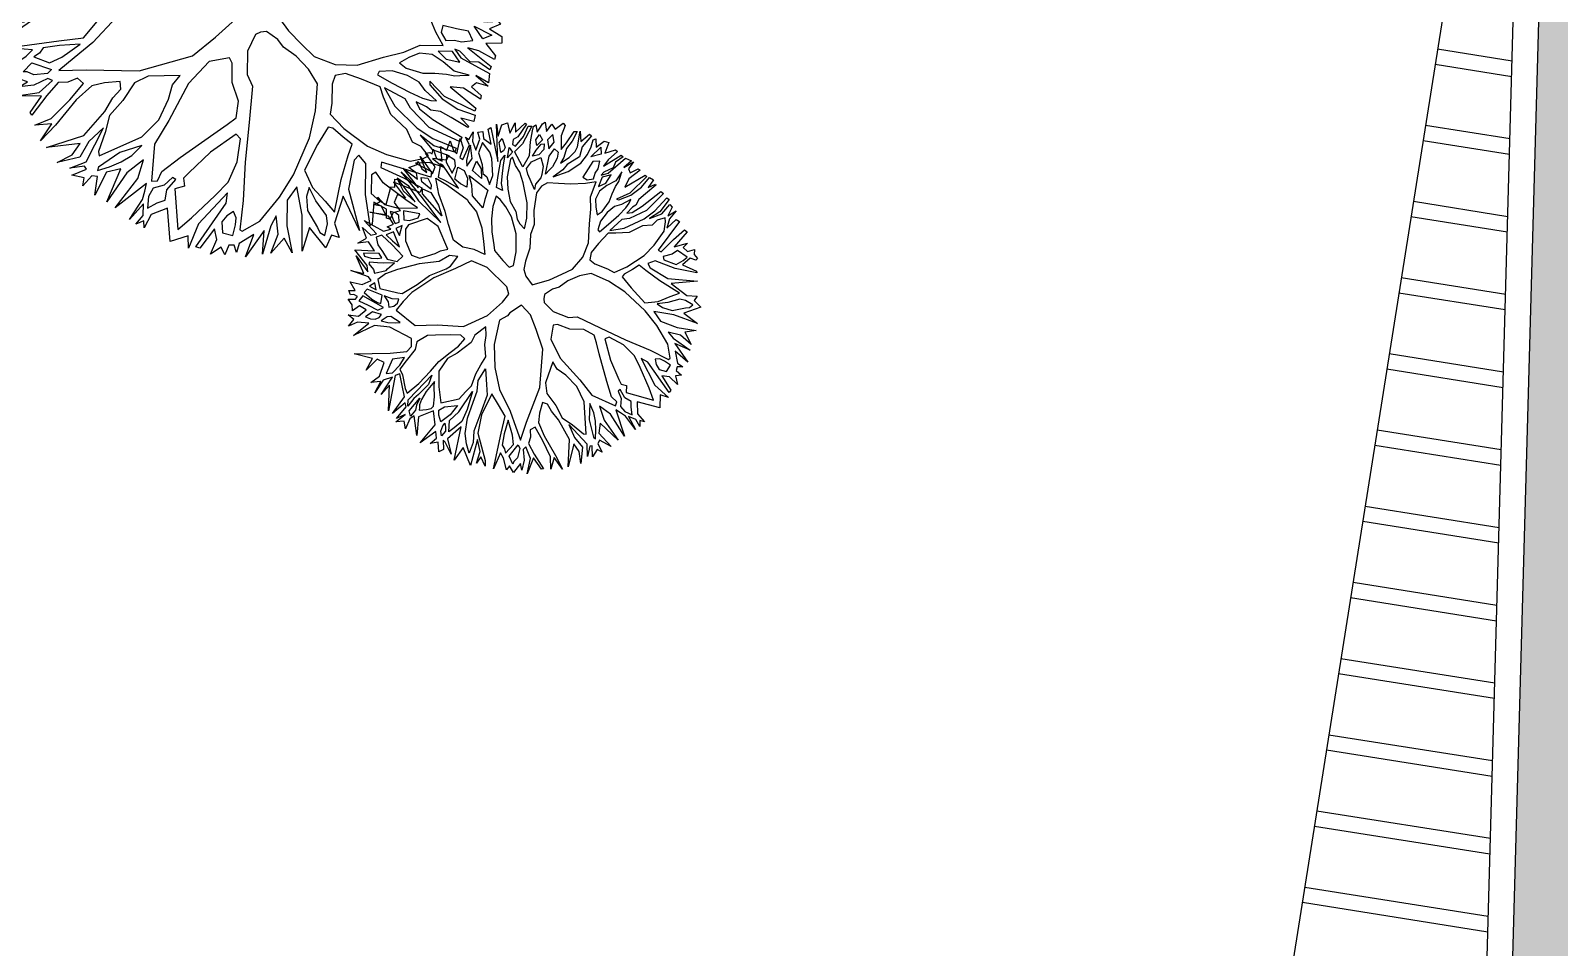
# Model space of a CAD drawing. Extents: x -640655 to -640254, y -1045449 to -1045159.
# Drawn here: x -640457.47 to -640445.58, y -1045398.21 to -1045391.08 of the extents above; entities that cross this region are included whole.
import ezdxf

# ---------------------------------------------------------------- set-up
doc = ezdxf.new("R2010")
doc.units = 0
doc.header["$MEASUREMENT"] = 0
doc.layers.get('0').update_dxf_attribs({"linetype": 'CONTINUOUS'})
for name, color, linetype in [('T_srafa', 8, 'CONTINUOUS'), ('T_stafaz', 7, 'CONTINUOUS'), ('T_tenka', 4, 'CONTINUOUS')]:
    doc.layers.add(name, color=color, linetype=linetype)

# ---------------------------------------------------------------- blocks, each defined once
blk = doc.blocks.new('A$C0C461CEA')
for p, q in [((0.1909, 0.7948), (0.205, 0.8261)), ((0.205, 0.8261), (0.2475, 0.7785)), ((0.3025, 0.7347), (0.3349, 0.855)), ((0.3349, 0.855), (0.3322, 0.7055)), ((0.4478, 0.7319), (0.3814, 0.832)), ((0.3814, 0.832), (0.4728, 0.7447)), ((0.4827, 0.7766), (0.4635, 0.8454)), ((0.4635, 0.8454), (0.5034, 0.8122)), ((0.5034, 0.8122), (0.5408, 0.8486)), ((0.5408, 0.8486), (0.5229, 0.7746)), ((0.5229, 0.7746), (0.5518, 0.8295)), ((0.5518, 0.8295), (0.5504, 0.7329)), ((0.0625, 0.6063), (-0.0086, 0.7652)), ((-0.0086, 0.7652), (0.1012, 0.7057)), ((0.1012, 0.7057), (0.0942, 0.804)), ((0.0942, 0.804), (0.1945, 0.61)), ((0.2144, 0.7254), (0.134, 0.7876)), ((0.134, 0.7876), (0.2123, 0.7506)), ((0.231, 0.749), (0.1909, 0.7948)), ((0.2475, 0.7785), (0.2831, 0.8185)), ((0.2831, 0.8185), (0.2728, 0.7662)), ((0.2728, 0.7662), (0.3025, 0.7347)), ((0.4728, 0.7447), (0.4827, 0.7766)), ((0.49, 0.7113), (0.4913, 0.7617)), ((0.4913, 0.7617), (0.5191, 0.7392)), ((0.5715, 0.7163), (0.5915, 0.8197)), ((0.5915, 0.8197), (0.5994, 0.6895)), ((0.7321, 0.6194), (0.6233, 0.8242)), ((0.6233, 0.8242), (0.7212, 0.6907)), ((0.7212, 0.6907), (0.7246, 0.7724)), ((0.7246, 0.7724), (0.7385, 0.6381)), ((0.7734, 0.6912), (0.7622, 0.7895)), ((0.7622, 0.7895), (0.7798, 0.7081)), ((-0.1076, 0.5794), (-0.1357, 0.6884)), ((-0.1357, 0.6884), (-0.031, 0.4794)), ((-0.0624, 0.6807), (-0.0837, 0.7099)), ((-0.0837, 0.7099), (-0.0246, 0.6811)), ((-0.0246, 0.6811), (-0.0293, 0.7296)), ((-0.0293, 0.7296), (-0.001, 0.6561)), ((0.0489, 0.7094), (0.0997, 0.6739)), ((0.0706, 0.64), (0.0489, 0.7094)), ((0.1945, 0.61), (0.2144, 0.7254)), ((0.2123, 0.7506), (0.231, 0.749)), ((0.2563, 0.7342), (0.2799, 0.7134)), ((0.2567, 0.6946), (0.2563, 0.7342)), ((0.2719, 0.6756), (0.2567, 0.6946)), ((0.2799, 0.7134), (0.2905, 0.6781)), ((0.3322, 0.7055), (0.3982, 0.6414)), ((0.3982, 0.6414), (0.4478, 0.7319)), ((0.4709, 0.6967), (0.4376, 0.6628)), ((0.4818, 0.6818), (0.4709, 0.6967)), ((0.5046, 0.682), (0.49, 0.7113)), ((0.5191, 0.7392), (0.5177, 0.6341)), ((0.5445, 0.7226), (0.5676, 0.6892)), ((0.5469, 0.6596), (0.5445, 0.7226)), ((0.5504, 0.7329), (0.5715, 0.7163)), ((0.5676, 0.6892), (0.5624, 0.6094)), ((0.5994, 0.6895), (0.6563, 0.6415)), ((0.7385, 0.6381), (0.7734, 0.6912)), ((0.7798, 0.7081), (0.7816, 0.7099)), ((0.7816, 0.7099), (0.8256, 0.7548)), ((0.8256, 0.7548), (0.807, 0.6874)), ((0.807, 0.6874), (0.8397, 0.5995)), ((0.8882, 0.6125), (0.8974, 0.7111)), ((0.8974, 0.7111), (0.915, 0.6272)), ((-0.2502, 0.5529), (-0.2509, 0.6267)), ((-0.2509, 0.6267), (-0.2045, 0.6103)), ((-0.2045, 0.6103), (-0.2048, 0.6415)), ((-0.2048, 0.6415), (-0.1432, 0.5959)), ((0.0857, 0.5729), (-0.0624, 0.6807)), ((-0.001, 0.6561), (0.0625, 0.6063)), ((0.115, 0.5798), (0.0706, 0.64)), ((0.0997, 0.6739), (0.1481, 0.6263)), ((0.1481, 0.6263), (0.1976, 0.5404)), ((0.2116, 0.5808), (0.226, 0.6439)), ((0.226, 0.6439), (0.2358, 0.6836)), ((0.2358, 0.6836), (0.2784, 0.6252)), ((0.2784, 0.6252), (0.2666, 0.5435)), ((0.2907, 0.6571), (0.2719, 0.6756)), ((0.2905, 0.6781), (0.2907, 0.6571)), ((0.2979, 0.5942), (0.3158, 0.6676)), ((0.3158, 0.6676), (0.3538, 0.6409)), ((0.3538, 0.6409), (0.3733, 0.6177)), ((0.4193, 0.6392), (0.4171, 0.6182)), ((0.4376, 0.6628), (0.4193, 0.6392)), ((0.4922, 0.6693), (0.4818, 0.6818)), ((0.5033, 0.634), (0.4922, 0.6693)), ((0.5123, 0.5753), (0.5033, 0.634)), ((0.5177, 0.6341), (0.5046, 0.682)), ((0.5295, 0.531), (0.5388, 0.6217)), ((0.5388, 0.6217), (0.5469, 0.6596)), ((0.5997, 0.6601), (0.5814, 0.5634)), ((0.6292, 0.6436), (0.5997, 0.6601)), ((0.6988, 0.5873), (0.6292, 0.6436)), ((0.6563, 0.6415), (0.7155, 0.5941)), ((0.7155, 0.5941), (0.7321, 0.6194)), ((0.7846, 0.6469), (0.7555, 0.6173)), ((0.8108, 0.5488), (0.7846, 0.6469)), ((1.0237, 0.6787), (0.847, 0.5299)), ((0.915, 0.6272), (1.0237, 0.6787)), ((-0.2914, 0.4726), (-0.326, 0.5773)), ((-0.326, 0.5773), (-0.279, 0.4878)), ((-0.2559, 0.5216), (-0.2841, 0.5819)), ((-0.2841, 0.5819), (-0.2502, 0.5529)), ((-0.2145, 0.5868), (-0.1639, 0.5621)), ((-0.2083, 0.5701), (-0.2145, 0.5868)), ((-0.2122, 0.5364), (-0.2083, 0.5701)), ((-0.1639, 0.5621), (-0.163, 0.4697)), ((-0.1432, 0.5959), (-0.1076, 0.5794)), ((-0.1345, 0.5624), (-0.1379, 0.4867)), ((-0.1115, 0.544), (-0.1345, 0.5624)), ((0.1413, 0.4667), (0.0857, 0.5729)), ((0.154, 0.4584), (0.115, 0.5798)), ((0.2358, 0.4988), (0.2116, 0.5808)), ((0.2986, 0.5186), (0.2979, 0.5942)), ((0.3586, 0.578), (0.2986, 0.5186)), ((0.3923, 0.5717), (0.3176, 0.4768)), ((0.3733, 0.6177), (0.3586, 0.578)), ((0.4686, 0.501), (0.3923, 0.5717)), ((0.4171, 0.6182), (0.4494, 0.5681)), ((0.4494, 0.5681), (0.4918, 0.5181)), ((0.5107, 0.4913), (0.5123, 0.5753)), ((0.5624, 0.6094), (0.5511, 0.4706)), ((0.5814, 0.5634), (0.5741, 0.4559)), ((0.735, 0.5691), (0.6988, 0.5873)), ((0.7356, 0.5019), (0.735, 0.5691)), ((0.7555, 0.6173), (0.7496, 0.55)), ((0.7496, 0.55), (0.7585, 0.4937)), ((0.8397, 0.5995), (0.8882, 0.6125)), ((1.0385, 0.4544), (1.1026, 0.5894)), ((1.1026, 0.5894), (1.0744, 0.4649)), ((1.137, 0.5058), (1.1659, 0.5624)), ((1.1659, 0.5624), (1.164, 0.5078)), ((-0.3858, 0.4867), (-0.3775, 0.497)), ((-0.2804, 0.4517), (-0.3858, 0.4867)), ((-0.3775, 0.497), (-0.2914, 0.4726)), ((-0.279, 0.4878), (-0.209, 0.4482)), ((-0.2074, 0.4717), (-0.2559, 0.5216)), ((-0.1865, 0.4803), (-0.2122, 0.5364)), ((-0.1379, 0.4867), (-0.0955, 0.4433)), ((-0.0838, 0.5359), (-0.1115, 0.544)), ((-0.0496, 0.4708), (-0.0838, 0.5359)), ((0.1976, 0.5404), (0.234, 0.4382)), ((0.2807, 0.3882), (0.2358, 0.4988)), ((0.2666, 0.5435), (0.2807, 0.3882)), ((0.5324, 0.4219), (0.4686, 0.501)), ((0.4918, 0.5181), (0.5107, 0.4913)), ((0.5511, 0.4706), (0.5295, 0.531)), ((0.7383, 0.4095), (0.7356, 0.5019)), ((0.7585, 0.4937), (0.8108, 0.5488)), ((0.847, 0.5299), (0.7715, 0.4536)), ((1.0744, 0.4649), (1.137, 0.5058)), ((1.2126, 0.5083), (1.1542, 0.4723)), ((1.164, 0.5078), (1.2126, 0.5083)), ((-0.3938, 0.3876), (-0.4239, 0.4587)), ((-0.4239, 0.4587), (-0.3723, 0.3986)), ((-0.2087, 0.4212), (-0.2804, 0.4517)), ((-0.209, 0.4482), (-0.2074, 0.4717)), ((-0.1939, 0.3812), (-0.2087, 0.4212)), ((-0.163, 0.4697), (-0.1865, 0.4803)), ((-0.1566, 0.4361), (-0.1135, 0.3214)), ((-0.0806, 0.3907), (-0.1566, 0.4361)), ((-0.0955, 0.4433), (-0.0133, 0.3853)), ((-0.0133, 0.3853), (-0.0496, 0.4708)), ((-0.031, 0.4794), (0.0185, 0.379)), ((0.1745, 0.3218), (0.1413, 0.4667)), ((0.1929, 0.3453), (0.154, 0.4584)), ((0.234, 0.4382), (0.2581, 0.367)), ((0.314, 0.4137), (0.3085, 0.3633)), ((0.3176, 0.4768), (0.314, 0.4137)), ((0.5399, 0.3235), (0.5324, 0.4219)), ((0.5741, 0.4559), (0.5707, 0.3742)), ((0.7715, 0.4536), (0.7677, 0.4098)), ((0.955, 0.4008), (1.0385, 0.4544)), ((1.0599, 0.421), (1.0457, 0.3957)), ((1.0849, 0.438), (1.0599, 0.421)), ((1.1166, 0.4468), (1.0849, 0.438)), ((1.1021, 0.3938), (1.1166, 0.4468)), ((1.1542, 0.4723), (1.1422, 0.4092)), ((1.1422, 0.4092), (1.1925, 0.4157)), ((1.1925, 0.4157), (1.2064, 0.4704)), ((1.2064, 0.4704), (1.2319, 0.4413)), ((1.2319, 0.4413), (1.2764, 0.4291)), ((1.2764, 0.4291), (1.2389, 0.3993)), ((-0.4361, 0.2384), (-0.5029, 0.3764)), ((-0.5029, 0.3764), (-0.3965, 0.2346)), ((-0.3936, 0.3708), (-0.4822, 0.412)), ((-0.4822, 0.412), (-0.3938, 0.3876)), ((-0.2563, 0.32), (-0.3936, 0.3708)), ((-0.3723, 0.3986), (-0.265, 0.3469)), ((-0.265, 0.3469), (-0.1764, 0.3123)), ((-0.1618, 0.3461), (-0.1939, 0.3812)), ((-0.1764, 0.3123), (-0.1618, 0.3461)), ((0.0124, 0.3328), (-0.0806, 0.3907)), ((0.0185, 0.379), (0.0962, 0.3486)), ((0.0962, 0.3486), (0.1745, 0.3218)), ((0.2396, 0.2954), (0.1929, 0.3453)), ((0.2581, 0.367), (0.2965, 0.3085)), ((0.3085, 0.3633), (0.3345, 0.2855)), ((0.5707, 0.3742), (0.5505, 0.2834)), ((0.7311, 0.2894), (0.7598, 0.3635)), ((0.7598, 0.3635), (0.7383, 0.4095)), ((0.7677, 0.4098), (0.7999, 0.3699)), ((0.7999, 0.3699), (0.955, 0.4008)), ((0.9429, 0.3545), (0.9221, 0.3356)), ((0.9828, 0.3842), (0.9429, 0.3545)), ((1.0222, 0.4038), (0.9828, 0.3842)), ((0.9916, 0.3423), (1.0083, 0.3593)), ((1.0083, 0.3593), (1.0222, 0.4038)), ((1.0457, 0.3957), (1.046, 0.3705)), ((1.046, 0.3705), (1.1021, 0.3938)), ((1.0838, 0.3642), (1.065, 0.3286)), ((1.065, 0.3286), (1.2159, 0.3529)), ((1.1509, 0.3775), (1.0838, 0.3642)), ((1.2156, 0.3931), (1.1509, 0.3775)), ((1.2159, 0.3529), (1.2156, 0.3931)), ((1.2389, 0.3993), (1.2391, 0.3783)), ((1.2391, 0.3783), (1.2661, 0.3828)), ((1.2661, 0.3828), (1.2809, 0.398)), ((1.3081, 0.3832), (1.2747, 0.3577)), ((1.2747, 0.3577), (1.3361, 0.3355)), ((1.2809, 0.398), (1.3081, 0.3832)), ((-0.4948, 0.221), (-0.5502, 0.3087)), ((-0.5502, 0.3087), (-0.4951, 0.2564)), ((-0.1737, 0.2746), (-0.2563, 0.32)), ((-0.1135, 0.3214), (-0.0399, 0.0946)), ((0.154, 0.2694), (0.0124, 0.3328)), ((0.3075, 0.2222), (0.2396, 0.2954)), ((0.2965, 0.3085), (0.3075, 0.2222)), ((0.3345, 0.2855), (0.3477, 0.2208)), ((0.513, 0.2579), (0.5399, 0.3235)), ((0.5505, 0.2834), (0.5344, 0.2185)), ((0.6936, 0.2554), (0.7311, 0.2894)), ((0.8343, 0.2886), (0.726, 0.1969)), ((0.9921, 0.2901), (0.8343, 0.2886)), ((0.9221, 0.3356), (0.9916, 0.3423)), ((0.9904, 0.2187), (0.9921, 0.2901)), ((1.0192, 0.2796), (1.0135, 0.2501)), ((1.04, 0.305), (1.0192, 0.2796)), ((1.0654, 0.28), (1.04, 0.305)), ((1.11, 0.2661), (1.0654, 0.28)), ((1.1154, 0.3267), (1.0945, 0.3181)), ((1.0945, 0.3181), (1.1225, 0.2722)), ((1.1573, 0.3337), (1.1154, 0.3267)), ((1.1225, 0.2722), (1.2206, 0.3026)), ((1.2227, 0.332), (1.1573, 0.3337)), ((1.2209, 0.2774), (1.173, 0.2685)), ((1.2086, 0.2394), (1.2209, 0.2774)), ((1.2206, 0.3026), (1.2227, 0.332)), ((1.2651, 0.2988), (1.2362, 0.2421)), ((1.3361, 0.3355), (1.2651, 0.2988)), ((-0.5765, 0.1716), (-0.5831, 0.2286)), ((-0.5831, 0.2286), (-0.5363, 0.1744)), ((-0.5263, 0.1871), (-0.5562, 0.2474)), ((-0.5562, 0.2474), (-0.5053, 0.1873)), ((-0.4951, 0.2564), (-0.4361, 0.2384)), ((-0.4148, 0.205), (-0.4948, 0.221)), ((-0.3965, 0.2346), (-0.2634, 0.1813)), ((-0.142, 0.2245), (-0.1737, 0.2746)), ((-0.1137, 0.1593), (-0.142, 0.2245)), ((0.2659, 0.178), (0.154, 0.2694)), ((0.3477, 0.2208), (0.3543, 0.1597)), ((0.4846, 0.1484), (0.513, 0.2579)), ((0.5344, 0.2185), (0.5332, 0.1548)), ((0.6186, 0.1917), (0.6936, 0.2554)), ((0.9852, 0.1382), (0.9904, 0.2187)), ((1.0135, 0.2501), (1.0222, 0.2232)), ((1.0222, 0.2232), (1.0573, 0.2506)), ((1.1606, 0.2474), (1.0537, 0.1959)), ((1.0573, 0.2506), (1.11, 0.2661)), ((1.2071, 0.21), (1.1606, 0.2474)), ((1.173, 0.2685), (1.2086, 0.2394)), ((1.1927, 0.1511), (1.2071, 0.21)), ((1.2362, 0.2421), (1.2633, 0.2358)), ((1.2633, 0.2358), (1.3787, 0.2747)), ((1.4109, 0.1802), (1.2887, 0.2132)), ((1.2887, 0.2132), (1.3166, 0.1841)), ((1.3787, 0.2747), (1.3011, 0.2361)), ((1.3011, 0.2361), (1.4109, 0.1802)), ((-0.6119, 0.1653), (-0.5765, 0.1716)), ((-0.557, 0.1424), (-0.6119, 0.1653)), ((-0.5508, 0.1173), (-0.557, 0.1424)), ((-0.5363, 0.1744), (-0.5263, 0.1871)), ((-0.5053, 0.1873), (-0.3346, 0.1632)), ((-0.4437, 0.1495), (-0.4604, 0.141)), ((-0.4604, 0.141), (-0.3179, -0.0131)), ((-0.3531, 0.1486), (-0.4437, 0.1495)), ((-0.3346, 0.1632), (-0.4148, 0.205)), ((-0.2733, 0.1554), (-0.3531, 0.1486)), ((-0.1914, 0.1208), (-0.2733, 0.1554)), ((-0.2634, 0.1813), (-0.1936, 0.167)), ((-0.1936, 0.167), (-0.1454, 0.1464)), ((-0.1454, 0.1464), (-0.1137, 0.1593)), ((0.3636, 0.065), (0.2659, 0.178)), ((0.3543, 0.1597), (0.4095, 0.1032)), ((0.4978, 0.0957), (0.4846, 0.1484)), ((0.5332, 0.1548), (0.5668, 0.1534)), ((0.5668, 0.1534), (0.6186, 0.1917)), ((0.726, 0.1969), (0.5883, 0.099)), ((0.934, -0.0237), (0.9852, 0.1382)), ((1.0286, 0.1813), (0.99, 0.0777)), ((1.0537, 0.1959), (1.0286, 0.1813)), ((1.1496, 0.081), (1.1927, 0.1511)), ((1.2493, 0.1936), (1.2013, 0.1319)), ((1.268, 0.1788), (1.2493, 0.1936)), ((1.3143, 0.169), (1.268, 0.1788)), ((1.2769, 0.1285), (1.3187, 0.1583)), ((1.305, 0.0765), (1.3843, 0.1379)), ((1.3187, 0.1583), (1.3143, 0.169)), ((1.3166, 0.1841), (1.4429, 0.1553)), ((1.3674, 0.1486), (1.3273, 0.1314)), ((1.4429, 0.1553), (1.3404, 0.0811)), ((1.3843, 0.1379), (1.3674, 0.1486)), ((-0.6346, 0.1014), (-0.5508, 0.1173)), ((-0.5187, 0.0858), (-0.6346, 0.1014)), ((-0.5089, 0.1261), (-0.5257, 0.1259)), ((-0.5257, 0.1259), (-0.4916, 0.08)), ((-0.4845, 0.0297), (-0.5187, 0.0858)), ((-0.4158, 0.0574), (-0.5089, 0.1261)), ((-0.4916, 0.08), (-0.4534, 0.0384)), ((-0.0987, 0.0965), (-0.1914, 0.1208)), ((-0.0496, 0.0483), (-0.0987, 0.0965)), ((-0.0399, 0.0946), (0.1007, -0.1098)), ((0.4095, 0.1032), (0.4394, 0.0531)), ((0.4758, 0.0097), (0.4978, 0.0957)), ((0.5883, 0.099), (0.5142, -0.053)), ((0.99, 0.0777), (0.9657, -0.0174)), ((1.0643, -0.035), (1.1496, 0.081)), ((1.2421, 0.0717), (1.1836, 0.0436)), ((1.2014, 0.1175), (1.1918, 0.0604)), ((1.1918, 0.0604), (1.2418, 0.1053)), ((1.2013, 0.1319), (1.2014, 0.1175)), ((1.2418, 0.1053), (1.2769, 0.1285)), ((1.2969, 0.0513), (1.2421, 0.0717)), ((1.2939, 0.1076), (1.2755, 0.0865)), ((1.2755, 0.0865), (1.305, 0.0765)), ((1.3273, 0.1314), (1.2939, 0.1076)), ((1.3404, 0.0811), (1.406, 0.0607)), ((1.406, 0.0607), (1.4535, 0.1092)), ((1.4535, 0.1092), (1.4313, 0.0502)), ((-0.4926, -0.0022), (-0.6442, 0.0407)), ((-0.6442, 0.0407), (-0.4845, 0.0297)), ((-0.4534, 0.0384), (-0.411, 0.0028)), ((-0.3538, -0.026), (-0.4158, 0.0574)), ((-0.411, 0.0028), (-0.3538, -0.026)), ((-0.0003, -0.0856), (-0.0496, 0.0483)), ((0.4347, -0.079), (0.3636, 0.065)), ((0.4394, 0.0531), (0.4758, 0.0097)), ((1.1836, 0.0436), (1.1756, -0.0069)), ((1.3474, 0.0368), (1.2969, 0.0513)), ((1.3855, 0.0059), (1.3474, 0.0368)), ((1.3667, -0.0261), (1.3855, 0.0059)), ((1.4208, 0.0165), (1.3983, -0.0108)), ((1.4947, 0.013), (1.4208, 0.0165)), ((1.4313, 0.0502), (1.4947, 0.013)), ((-0.5084, -0.1007), (-0.6588, -0.0038)), ((-0.6588, -0.0038), (-0.5005, -0.0569)), ((-0.5005, -0.0569), (-0.4123, -0.0536)), ((-0.4123, -0.0536), (-0.4926, -0.0022)), ((-0.3179, -0.0131), (-0.2208, -0.0601)), ((-0.2208, -0.0601), (-0.1181, -0.0717)), ((-0.1181, -0.0717), (-0.0509, -0.0669)), ((-0.0509, -0.0669), (-0.0003, -0.0856)), ((0.5142, -0.053), (0.4921, -0.1816)), ((0.8639, -0.1588), (0.934, -0.0237)), ((0.9657, -0.0174), (0.9079, -0.1187)), ((0.9728, -0.1265), (1.0643, -0.035)), ((1.0838, -0.0666), (1.0258, -0.1512)), ((1.1382, -0.0469), (1.0838, -0.0666)), ((1.2245, -0.0947), (1.1382, -0.0469)), ((1.1756, -0.0069), (1.2766, -0.0203)), ((1.2306, -0.04), (1.3211, -0.0913)), ((1.2894, -0.0412), (1.2306, -0.04)), ((1.2766, -0.0203), (1.3667, -0.0261)), ((1.3459, -0.0473), (1.2894, -0.0412)), ((1.3211, -0.0913), (1.3459, -0.0473)), ((1.3735, -0.053), (1.3463, -0.0935)), ((1.5137, -0.0288), (1.3735, -0.053)), ((1.3983, -0.0108), (1.5137, -0.0288)), ((-0.6718, -0.1443), (-0.6973, -0.1152)), ((-0.6973, -0.1152), (-0.6491, -0.1339)), ((-0.5989, -0.1184), (-0.6875, -0.0815)), ((-0.6875, -0.0815), (-0.5822, -0.1081)), ((-0.6491, -0.1339), (-0.5989, -0.1184)), ((-0.561, -0.1289), (-0.6113, -0.142)), ((-0.5822, -0.1081), (-0.5444, -0.1053)), ((-0.5189, -0.1369), (-0.561, -0.1289)), ((-0.5444, -0.1053), (-0.5084, -0.1007)), ((-0.4909, -0.1786), (-0.5189, -0.1369)), ((-0.3298, -0.078), (-0.4915, -0.1198)), ((-0.4915, -0.1198), (-0.481, -0.1449)), ((-0.2078, -0.1044), (-0.3298, -0.078)), ((-0.0227, -0.1338), (-0.2078, -0.1044)), ((0.1015, -0.1896), (-0.0227, -0.1338)), ((0.1007, -0.1098), (0.2148, -0.1801)), ((0.4118, -0.132), (0.4347, -0.079)), ((0.412, -0.1572), (0.4118, -0.132)), ((0.9079, -0.1187), (0.8974, -0.1501)), ((0.9465, -0.1982), (0.9728, -0.1265)), ((1.2713, -0.153), (1.2245, -0.0947)), ((1.3237, -0.1165), (1.2773, -0.0959)), ((1.2773, -0.0959), (1.3031, -0.1569)), ((1.3031, -0.1569), (1.3237, -0.1165)), ((1.3463, -0.0935), (1.3739, -0.0908)), ((1.3739, -0.0908), (1.3533, -0.1288)), ((1.3533, -0.1288), (1.4098, -0.1475)), ((1.4098, -0.1475), (1.5185, -0.0936)), ((1.5185, -0.0936), (1.4308, -0.1449)), ((-0.7011, -0.1572), (-0.6718, -0.1443)), ((-0.6338, -0.1674), (-0.7011, -0.1572)), ((-0.5828, -0.2275), (-0.6338, -0.1674)), ((-0.6113, -0.142), (-0.5749, -0.1752)), ((-0.5749, -0.1752), (-0.5518, -0.2044)), ((-0.5518, -0.2044), (-0.5057, -0.1973)), ((-0.5057, -0.1973), (-0.4485, -0.2202)), ((-0.4444, -0.2033), (-0.4909, -0.1786)), ((-0.481, -0.1449), (-0.4348, -0.1486)), ((-0.4485, -0.2202), (-0.4444, -0.2033)), ((-0.4348, -0.1486), (-0.3496, -0.2066)), ((0.1467, -0.2708), (0.1015, -0.1896)), ((0.2148, -0.1801), (0.3017, -0.2297)), ((0.3858, -0.2414), (0.412, -0.1572)), ((0.4921, -0.1816), (0.4927, -0.2464)), ((0.8145, -0.2625), (0.8639, -0.1588)), ((0.8974, -0.1501), (0.9006, -0.228)), ((0.9006, -0.228), (0.9465, -0.1982)), ((1.0094, -0.1868), (0.9803, -0.2249)), ((1.0258, -0.1512), (1.0094, -0.1868)), ((1.2078, -0.294), (1.2758, -0.1866)), ((1.2758, -0.1866), (1.2713, -0.153)), ((1.3179, -0.1922), (1.2869, -0.2117)), ((1.3561, -0.2362), (1.3179, -0.1922)), ((1.3468, -0.1397), (1.3326, -0.1608)), ((1.3326, -0.1608), (1.3599, -0.1942)), ((1.3678, -0.1479), (1.3468, -0.1397)), ((1.3599, -0.1942), (1.3893, -0.1939)), ((1.3998, -0.1662), (1.3678, -0.1479)), ((1.3893, -0.1939), (1.4209, -0.1786)), ((1.4757, -0.1906), (1.3938, -0.2292)), ((1.4209, -0.1786), (1.3998, -0.1662)), ((1.4308, -0.1449), (1.4857, -0.1695)), ((1.5406, -0.2008), (1.4757, -0.1906)), ((1.4857, -0.1695), (1.5275, -0.1481)), ((1.5275, -0.1481), (1.511, -0.1843)), ((1.511, -0.1843), (1.5406, -0.2008)), ((-0.7209, -0.2876), (-0.5828, -0.2275)), ((-0.4904, -0.229), (-0.6577, -0.302)), ((-0.4648, -0.2665), (-0.4904, -0.229)), ((-0.4314, -0.2512), (-0.4648, -0.2665)), ((-0.4018, -0.2659), (-0.4314, -0.2512)), ((-0.2812, -0.3278), (-0.4018, -0.2659)), ((-0.3496, -0.2066), (-0.1997, -0.3144)), ((0.1277, -0.2902), (0.1467, -0.2708)), ((0.3017, -0.2297), (0.3858, -0.2414)), ((0.4927, -0.2464), (0.5332, -0.2736)), ((0.5332, -0.2736), (0.7097, -0.2905)), ((0.7097, -0.2905), (0.8145, -0.2625)), ((0.9803, -0.2249), (1.1197, -0.2973)), ((1.2869, -0.2117), (1.2555, -0.26)), ((1.2555, -0.26), (1.2624, -0.2875)), ((1.2624, -0.2875), (1.3561, -0.2362)), ((1.3938, -0.2292), (1.298, -0.3082)), ((-0.6698, -0.3543), (-0.7209, -0.2876)), ((-0.6577, -0.302), (-0.5883, -0.3434)), ((-0.5883, -0.3434), (-0.4592, -0.4111)), ((-0.167, -0.4107), (-0.2812, -0.3278)), ((-0.1997, -0.3144), (-0.1405, -0.3576)), ((-0.0246, -0.3715), (0.0463, -0.318)), ((0.0463, -0.318), (0.1277, -0.2902)), ((0.2019, -0.3375), (0.1015, -0.3702)), ((0.2837, -0.3475), (0.2019, -0.3375)), ((0.7733, -0.3469), (0.8463, -0.3294)), ((0.8463, -0.3294), (0.9138, -0.2951)), ((0.9138, -0.2951), (0.987, -0.292)), ((0.987, -0.292), (1.0758, -0.3499)), ((1.1197, -0.2973), (1.2078, -0.294)), ((1.3218, -0.3457), (1.1218, -0.3285)), ((1.1218, -0.3285), (1.3137, -0.377)), ((1.298, -0.3082), (1.3885, -0.3007)), ((1.4393, -0.3338), (1.3342, -0.3288)), ((1.3342, -0.3288), (1.5213, -0.375)), ((1.3885, -0.3007), (1.5271, -0.2951)), ((1.5128, -0.3691), (1.4393, -0.3338)), ((1.5271, -0.2951), (1.4955, -0.3206)), ((1.4955, -0.3206), (1.5277, -0.3581)), ((-0.7224, -0.3741), (-0.6698, -0.3543)), ((-0.6047, -0.3813), (-0.7224, -0.3741)), ((-0.7051, -0.4219), (-0.7053, -0.4033)), ((-0.7053, -0.4033), (-0.4755, -0.4683)), ((-0.4293, -0.4594), (-0.6047, -0.3813)), ((-0.4592, -0.4111), (-0.3833, -0.4464)), ((-0.1817, -0.436), (-0.167, -0.4107)), ((-0.1405, -0.3576), (-0.0982, -0.3866)), ((0.0598, -0.4102), (-0.0994, -0.4478)), ((-0.0982, -0.3866), (-0.0246, -0.3715)), ((0.1015, -0.3702), (0.0598, -0.4102)), ((0.3006, -0.3641), (0.2837, -0.3475)), ((0.2954, -0.4482), (0.3135, -0.3892)), ((0.3135, -0.3892), (0.3006, -0.3641)), ((0.4142, -0.3858), (0.348, -0.4812)), ((0.4816, -0.4043), (0.4142, -0.3858)), ((0.5179, -0.4292), (0.4816, -0.4043)), ((0.6014, -0.3822), (0.5867, -0.4075)), ((0.5867, -0.4075), (0.6277, -0.4869)), ((0.6603, -0.39), (0.6014, -0.3822)), ((0.7403, -0.406), (0.6603, -0.39)), ((0.7675, -0.431), (0.7403, -0.406)), ((0.8327, -0.4069), (0.7733, -0.3469)), ((0.8963, -0.4693), (0.8327, -0.4069)), ((1.0758, -0.3499), (1.1459, -0.4021)), ((1.1455, -0.3661), (1.3307, -0.3979)), ((1.2047, -0.4057), (1.1455, -0.3661)), ((1.1459, -0.4021), (1.2473, -0.4617)), ((1.2933, -0.4384), (1.2047, -0.4057)), ((1.3137, -0.377), (1.5259, -0.4212)), ((1.4355, -0.3824), (1.3218, -0.3457)), ((1.3307, -0.3979), (1.3495, -0.4229)), ((1.5213, -0.375), (1.4355, -0.3824)), ((1.5277, -0.3581), (1.5128, -0.3691)), ((-0.6707, -0.5122), (-0.7148, -0.4766)), ((-0.7148, -0.4766), (-0.6433, -0.4825)), ((-0.6016, -0.4569), (-0.7051, -0.4219)), ((-0.6433, -0.4825), (-0.6016, -0.4569)), ((-0.5618, -0.4775), (-0.6078, -0.4966)), ((-0.5281, -0.4898), (-0.5618, -0.4775)), ((-0.4755, -0.4683), (-0.4293, -0.4594)), ((-0.3833, -0.4464), (-0.2842, -0.4556)), ((-0.2842, -0.4556), (-0.1817, -0.436)), ((-0.0994, -0.4478), (-0.2736, -0.4891)), ((0.2706, -0.4838), (0.2954, -0.4482)), ((0.5435, -0.4769), (0.5179, -0.4292)), ((0.5738, -0.5607), (0.5435, -0.4769)), ((0.8311, -0.4891), (0.7675, -0.431)), ((0.9875, -0.5272), (0.8963, -0.4693)), ((1.2473, -0.4617), (1.3278, -0.5305)), ((1.3495, -0.4229), (1.2933, -0.4384)), ((1.3078, -0.4551), (1.3816, -0.4544)), ((1.323, -0.4777), (1.3078, -0.4551)), ((1.3671, -0.4983), (1.323, -0.4777)), ((1.4028, -0.4752), (1.3671, -0.4983)), ((1.5259, -0.4212), (1.3746, -0.4124)), ((1.3746, -0.4124), (1.5304, -0.4487)), ((1.3816, -0.4544), (1.4028, -0.4752)), ((1.5304, -0.4487), (1.4152, -0.4516)), ((1.4152, -0.4516), (1.4449, -0.4766)), ((1.4449, -0.4766), (1.5054, -0.4742)), ((1.5054, -0.4742), (1.4765, -0.5225)), ((-0.6974, -0.5394), (-0.6707, -0.5122)), ((-0.6512, -0.5414), (-0.6974, -0.5394)), ((-0.6426, -0.5641), (-0.6512, -0.5414)), ((-0.6078, -0.4966), (-0.6031, -0.5451)), ((-0.6031, -0.5451), (-0.5546, -0.5404)), ((-0.4394, -0.5369), (-0.5693, -0.5658)), ((-0.5546, -0.5404), (-0.5234, -0.5335)), ((-0.5002, -0.5123), (-0.5281, -0.4898)), ((-0.5234, -0.5335), (-0.5002, -0.5123)), ((-0.2736, -0.4891), (-0.4394, -0.5369)), ((0.252, -0.5512), (0.2706, -0.4838)), ((0.348, -0.4812), (0.3091, -0.559)), ((0.6277, -0.4869), (0.6999, -0.5762)), ((0.8845, -0.5516), (0.8311, -0.4891)), ((1.0632, -0.5415), (0.9875, -0.5272)), ((1.0843, -0.5497), (1.0632, -0.5415)), ((1.2397, -0.5416), (1.0843, -0.5497)), ((1.3278, -0.5305), (1.2397, -0.5416)), ((1.3195, -0.545), (1.271, -0.5563)), ((1.3622, -0.6202), (1.3195, -0.545)), ((1.492, -0.5751), (1.3614, -0.5386)), ((1.3614, -0.5386), (1.3763, -0.5846)), ((1.4345, -0.5211), (1.3949, -0.5215)), ((1.3949, -0.5215), (1.492, -0.5751)), ((1.4851, -0.5434), (1.4345, -0.5211)), ((1.4765, -0.5225), (1.4851, -0.5434)), ((-0.6699, -0.5854), (-0.6426, -0.5641)), ((-0.628, -0.5832), (-0.6699, -0.5854)), ((-0.5687, -0.633), (-0.628, -0.5832)), ((-0.5693, -0.5658), (-0.571, -0.5784)), ((-0.571, -0.5784), (-0.5032, -0.6384)), ((0.2149, -0.623), (0.252, -0.5512)), ((0.3091, -0.559), (0.2762, -0.629)), ((0.6267, -0.6316), (0.5738, -0.5607)), ((0.6999, -0.5762), (0.793, -0.6425)), ((0.9272, -0.6184), (0.8845, -0.5516)), ((0.953, -0.683), (0.9272, -0.6184)), ((0.9729, -0.5718), (1.0721, -0.5894)), ((0.9968, -0.6219), (0.9729, -0.5718)), ((1.0721, -0.5894), (1.1188, -0.6418)), ((1.1353, -0.6098), (1.1814, -0.6009)), ((1.1694, -0.6581), (1.1353, -0.6098)), ((1.271, -0.5563), (1.1727, -0.5716)), ((1.1727, -0.5716), (1.3455, -0.6227)), ((1.1814, -0.6009), (1.2277, -0.6029)), ((1.2277, -0.6029), (1.262, -0.674)), ((1.3763, -0.5846), (1.4798, -0.613)), ((1.4798, -0.613), (1.4608, -0.6342)), ((-0.5365, -0.6705), (-0.6755, -0.6298)), ((-0.6755, -0.6298), (-0.5687, -0.633)), ((-0.6394, -0.6985), (-0.5365, -0.6705)), ((-0.5032, -0.6384), (-0.3725, -0.6875)), ((0.0478, -0.7128), (0.1651, -0.6823)), ((0.1651, -0.6823), (0.2149, -0.623)), ((0.2762, -0.629), (0.273, -0.7298)), ((0.6483, -0.6967), (0.6267, -0.6316)), ((0.6795, -0.6352), (0.7095, -0.698)), ((0.7234, -0.6414), (0.6795, -0.6352)), ((0.7553, -0.6537), (0.7234, -0.6414)), ((0.7934, -0.6869), (0.7553, -0.6537)), ((0.793, -0.6425), (0.8605, -0.6695)), ((0.8609, -0.7133), (0.7934, -0.6869)), ((0.8605, -0.6695), (0.9194, -0.6833)), ((0.9194, -0.6833), (0.953, -0.683)), ((1.0184, -0.6805), (0.9968, -0.6219)), ((1.0874, -0.6799), (1.0184, -0.6805)), ((1.1714, -0.679), (1.0874, -0.6799)), ((1.1188, -0.6418), (1.1714, -0.679)), ((1.2176, -0.6828), (1.1694, -0.6581)), ((1.262, -0.674), (1.2176, -0.6828)), ((1.3392, -0.6522), (1.2656, -0.6211)), ((1.2656, -0.6211), (1.2787, -0.6696)), ((1.2787, -0.6696), (1.3042, -0.6964)), ((1.3671, -0.6897), (1.3392, -0.6522)), ((1.3455, -0.6227), (1.3622, -0.6202)), ((1.4043, -0.6306), (1.3642, -0.6412)), ((1.3642, -0.6412), (1.4321, -0.7059)), ((1.4569, -0.6637), (1.4043, -0.6306)), ((1.4608, -0.6342), (1.444, -0.6362)), ((1.444, -0.6362), (1.4569, -0.6637)), ((-0.5069, -0.6912), (-0.6394, -0.6985)), ((-0.5398, -0.7671), (-0.6223, -0.7319)), ((-0.6223, -0.7319), (-0.5317, -0.7353)), ((-0.5317, -0.7353), (-0.4564, -0.6991)), ((-0.4564, -0.6991), (-0.5069, -0.6912)), ((-0.374, -0.7235), (-0.4834, -0.76)), ((-0.4157, -0.8097), (-0.3023, -0.7456)), ((-0.3023, -0.7456), (-0.374, -0.7235)), ((-0.3725, -0.6875), (-0.2564, -0.714)), ((-0.2207, -0.7532), (-0.2831, -0.8126)), ((-0.2564, -0.714), (-0.0757, -0.7266)), ((-0.0921, -0.7712), (-0.2207, -0.7532)), ((-0.0757, -0.7266), (0.0478, -0.7128)), ((0.1849, -0.7451), (0.103, -0.7711)), ((0.2269, -0.7447), (0.1849, -0.7451)), ((0.2501, -0.7864), (0.2269, -0.7447)), ((0.273, -0.7298), (0.3033, -0.8237)), ((0.706, -0.7652), (0.6483, -0.6967)), ((0.7095, -0.698), (0.7709, -0.7754)), ((0.9226, -0.7655), (0.8609, -0.7133)), ((0.9433, -0.7377), (0.9871, -0.7289)), ((0.979, -0.7691), (0.9433, -0.7377)), ((0.9871, -0.7289), (1.0255, -0.7957)), ((1.0331, -0.7158), (1.0529, -0.7744)), ((1.0778, -0.743), (1.0331, -0.7158)), ((1.1114, -0.7444), (1.0778, -0.743)), ((1.0985, -0.7134), (1.1742, -0.7168)), ((1.1386, -0.7592), (1.0985, -0.7134)), ((1.1514, -0.7861), (1.1114, -0.7444)), ((1.1742, -0.7168), (1.1934, -0.7796)), ((1.2204, -0.7164), (1.2251, -0.7751)), ((1.2458, -0.7413), (1.2204, -0.7164)), ((1.2691, -0.7915), (1.2458, -0.7413)), ((1.2919, -0.7301), (1.2685, -0.7327)), ((1.2685, -0.7327), (1.2929, -0.8333)), ((1.3135, -0.7911), (1.2919, -0.7301)), ((1.3042, -0.6964), (1.3671, -0.6897)), ((1.3508, -0.7403), (1.3214, -0.7364)), ((1.3214, -0.7364), (1.366, -0.826)), ((1.4058, -0.7752), (1.3508, -0.7403)), ((1.4321, -0.7059), (1.386, -0.7148)), ((1.386, -0.7148), (1.4058, -0.7752)), ((-0.4834, -0.76), (-0.5896, -0.8222)), ((-0.5896, -0.8222), (-0.5398, -0.7671)), ((-0.5682, -0.8616), (-0.4157, -0.8097)), ((-0.388, -0.8245), (-0.4461, -0.8922)), ((-0.3294, -0.8005), (-0.388, -0.8245)), ((-0.335, -0.8467), (-0.2874, -0.7983)), ((-0.2874, -0.7983), (-0.3294, -0.8005)), ((-0.2831, -0.8126), (-0.322, -0.8868)), ((-0.0037, -0.7913), (-0.0921, -0.7712)), ((-0.0239, -0.8689), (-0.0017, -0.8123)), ((-0.0017, -0.8123), (-0.0037, -0.7913)), ((0.055, -0.7799), (0.0138, -0.8602)), ((0.103, -0.7711), (0.055, -0.7799)), ((0.2491, -0.8621), (0.2501, -0.7864)), ((0.3033, -0.8237), (0.3757, -0.9238)), ((0.7657, -0.8636), (0.706, -0.7652)), ((0.7709, -0.7754), (0.8731, -0.8602)), ((0.9754, -0.8256), (0.9226, -0.7655)), ((1.0046, -0.8043), (0.979, -0.7691)), ((1.0454, -0.8693), (1.0046, -0.8043)), ((1.0255, -0.7957), (1.0511, -0.8398)), ((1.0529, -0.7744), (1.1269, -0.8559)), ((1.1934, -0.7796), (1.1386, -0.7592)), ((1.2173, -0.8298), (1.1514, -0.7861)), ((1.2251, -0.7751), (1.2887, -0.8351)), ((1.2887, -0.8351), (1.2691, -0.7915)), ((1.366, -0.826), (1.3135, -0.7911)), ((-0.4573, -0.8587), (-0.5682, -0.8616)), ((-0.5193, -0.9578), (-0.4573, -0.8587)), ((-0.4461, -0.8922), (-0.4628, -0.9092)), ((-0.3811, -0.9126), (-0.335, -0.8467)), ((-0.322, -0.8868), (-0.355, -0.9418)), ((-0.0402, -0.9177), (-0.0239, -0.8689)), ((0.0138, -0.8602), (-0.027, -0.9866)), ((0.2433, -0.9527), (0.2491, -0.8621)), ((0.7663, -0.9182), (0.7657, -0.8636)), ((0.7886, -0.8736), (0.8839, -0.9213)), ((0.8039, -0.9029), (0.7886, -0.8736)), ((0.8731, -0.8602), (0.9323, -0.8998)), ((1.031, -0.9282), (0.9754, -0.8256)), ((1.0754, -0.9254), (1.0454, -0.8693)), ((1.0511, -0.8398), (1.075, -0.8816)), ((1.075, -0.8816), (1.0754, -0.9254)), ((1.2586, -1.0058), (1.085, -0.8647)), ((1.085, -0.8647), (1.2422, -1.0456)), ((1.1269, -0.8559), (1.1631, -0.8784)), ((1.1631, -0.8784), (1.2389, -0.8968)), ((1.2389, -0.8968), (1.2173, -0.8298)), ((1.2932, -0.8627), (1.2401, -0.8314)), ((1.2401, -0.8314), (1.2642, -0.9026)), ((1.2929, -0.8333), (1.3453, -0.8556)), ((1.3273, -0.9128), (1.2932, -0.8627)), ((1.3453, -0.8556), (1.3183, -0.8558)), ((1.3183, -0.8558), (1.3273, -0.9128)), ((-0.458, -0.9638), (-0.5193, -0.9578)), ((-0.4628, -0.9092), (-0.4691, -0.9363)), ((-0.4691, -0.9363), (-0.4146, -0.9297)), ((-0.4017, -0.959), (-0.4559, -0.9991)), ((-0.4146, -0.9297), (-0.3811, -0.9126)), ((-0.2751, -0.9554), (-0.4017, -0.959)), ((-0.3963, -1.0748), (-0.2751, -0.9554)), ((-0.355, -0.9418), (-0.2064, -0.9235)), ((-0.1053, -0.9495), (-0.2372, -0.9676)), ((-0.2064, -0.9235), (-0.0948, -0.9182)), ((-0.0776, -0.9619), (-0.1053, -0.9495)), ((-0.1024, -1.0041), (-0.0776, -0.9619)), ((-0.0948, -0.9182), (-0.0402, -0.9177)), ((0.2058, -0.9825), (0.2433, -0.9527)), ((0.2917, -0.9247), (0.2774, -0.9986)), ((0.3085, -0.9269), (0.2917, -0.9247)), ((0.33, -0.9813), (0.3085, -0.9269)), ((0.3757, -0.9238), (0.4269, -1.0031)), ((0.6932, -0.9987), (0.7499, -0.958)), ((0.7499, -0.958), (0.7663, -0.9182)), ((0.8044, -0.9557), (0.8039, -0.9029)), ((0.813, -0.9766), (0.8044, -0.9557)), ((0.8839, -0.9213), (0.9136, -0.9462)), ((0.9136, -0.9462), (0.9141, -0.9984)), ((0.9323, -0.8998), (0.9805, -0.9161)), ((0.9495, -0.9416), (0.9387, -0.9417)), ((0.9387, -0.9417), (0.9503, -1.0232)), ((1.0399, -0.9804), (0.9495, -0.9416)), ((0.9805, -0.9161), (1.0294, -0.9451)), ((1.0294, -0.9451), (1.031, -0.9282)), ((1.0501, -0.9215), (1.0861, -0.9799)), ((1.0506, -0.9701), (1.0501, -0.9215)), ((1.0983, -0.9402), (1.1065, -0.9209)), ((1.1052, -0.9629), (1.0983, -0.9402)), ((1.1065, -0.9209), (1.1556, -0.9648)), ((1.2494, -0.9219), (1.1888, -0.9243)), ((1.1888, -0.9243), (1.265, -0.9866)), ((1.2815, -0.9528), (1.2494, -0.9219)), ((1.2642, -0.9026), (1.3023, -0.9298)), ((1.3023, -0.9298), (1.2815, -0.9528)), ((-0.4559, -0.9991), (-0.458, -0.9638)), ((-0.2372, -0.9676), (-0.3963, -1.0748)), ((-0.2346, -1.0474), (-0.1024, -1.0041)), ((-0.027, -0.9866), (-0.0345, -1.0796)), ((0.1416, -1.0395), (0.2058, -0.9825)), ((0.2459, -0.9737), (0.1836, -1.0433)), ((0.2302, -1.0771), (0.2459, -0.9737)), ((0.2774, -0.9986), (0.2638, -1.0851)), ((0.3325, -1.0527), (0.33, -0.9813)), ((0.374, -0.9995), (0.3618, -1.0356)), ((0.4103, -1.0327), (0.374, -0.9995)), ((0.4269, -1.0031), (0.4796, -1.062)), ((0.6307, -1.0456), (0.6932, -0.9987)), ((0.7462, -1.0126), (0.6924, -1.0978)), ((0.7259, -1.0848), (0.7462, -1.0126)), ((0.7926, -1.0314), (0.7964, -0.9935)), ((0.7964, -0.9935), (0.8496, -1.098)), ((0.8405, -1.0243), (0.813, -0.9766)), ((0.8853, -1.0581), (0.8405, -1.0243)), ((0.9141, -0.9984), (0.8853, -1.0581)), ((0.9063, -1.0639), (0.9336, -1.03)), ((0.9336, -1.03), (0.94, -1.0762)), ((0.9503, -1.0232), (1.0014, -1.0948)), ((1.0322, -1.0525), (1.0399, -0.9804)), ((1.0861, -0.9799), (1.0506, -0.9701)), ((1.0594, -1.012), (1.0578, -1.0918)), ((1.0804, -1.0094), (1.0594, -1.012)), ((1.0975, -1.0368), (1.0804, -1.0094)), ((1.1559, -0.996), (1.1052, -0.9629)), ((1.1556, -0.9648), (1.1559, -0.996)), ((1.2422, -1.0456), (1.1852, -0.9916)), ((1.1852, -0.9916), (1.2129, -1.0633)), ((1.265, -0.9866), (1.2586, -1.0058)), ((-0.36, -1.114), (-0.2346, -1.0474)), ((-0.2551, -1.0944), (-0.3515, -1.1205)), ((-0.2671, -1.1593), (-0.2551, -1.0944)), ((-0.2218, -1.0707), (-0.2423, -1.1195)), ((-0.1422, -1.0447), (-0.2218, -1.0707)), ((-0.1602, -1.1061), (-0.1253, -1.0589)), ((-0.1253, -1.0589), (-0.1422, -1.0447)), ((-0.0975, -1.0737), (-0.109, -1.1854)), ((-0.0748, -1.0692), (-0.0975, -1.0737)), ((-0.0659, -1.3002), (-0.0748, -1.0692)), ((-0.0345, -1.0796), (-0.0274, -1.1888)), ((0.1022, -1.1287), (0.1416, -1.0395)), ((0.1836, -1.0433), (0.1219, -1.1705)), ((0.1969, -1.1128), (0.2302, -1.0771)), ((0.2638, -1.0851), (0.2579, -1.15)), ((0.3205, -1.1116), (0.3325, -1.0527)), ((0.3618, -1.0356), (0.3649, -1.1136)), ((0.4443, -1.0708), (0.4103, -1.0327)), ((0.4575, -1.1271), (0.4443, -1.0708)), ((0.4796, -1.062), (0.5124, -1.1601)), ((0.5581, -1.1093), (0.6307, -1.0456)), ((0.6924, -1.0978), (0.6639, -1.1905)), ((0.7263, -1.131), (0.7259, -1.0848)), ((0.7904, -1.059), (0.7926, -1.0314)), ((0.8019, -1.1219), (0.7904, -1.059)), ((0.8496, -1.098), (0.8544, -1.1568)), ((0.9026, -1.1101), (0.9063, -1.0639)), ((0.94, -1.0762), (0.9387, -1.1266)), ((1.0014, -1.0948), (1.0356, -1.1574)), ((1.0586, -1.1782), (1.0322, -1.0525)), ((1.0578, -1.0918), (1.0753, -1.163)), ((1.0852, -1.0687), (1.0975, -1.0368)), ((1.0921, -1.1671), (1.0852, -1.0687)), ((1.1147, -1.0829), (1.1029, -1.1652)), ((1.1548, -1.1269), (1.1147, -1.0829)), ((1.1923, -1.0971), (1.1396, -1.0532)), ((1.1396, -1.0532), (1.1548, -1.1269)), ((1.2129, -1.0633), (1.1923, -1.0971)), ((-0.3515, -1.1205), (-0.36, -1.114)), ((-0.3048, -1.1723), (-0.2671, -1.1593)), ((-0.2423, -1.1195), (-0.248, -1.1507)), ((-0.248, -1.1507), (-0.1724, -1.1458)), ((-0.1412, -1.1497), (-0.1927, -1.224)), ((-0.1724, -1.1458), (-0.1602, -1.1061)), ((-0.1459, -1.2782), (-0.1412, -1.1497)), ((0.0564, -1.1712), (0.1022, -1.1287)), ((0.1433, -1.2207), (0.1969, -1.1128)), ((0.2075, -1.1529), (0.183, -1.2245)), ((0.2324, -1.1275), (0.2075, -1.1529)), ((0.227, -1.1797), (0.2324, -1.1275)), ((0.2579, -1.15), (0.2606, -1.1878)), ((0.2669, -1.2129), (0.2939, -1.1497)), ((0.3252, -1.162), (0.2839, -1.2338)), ((0.2939, -1.1497), (0.3205, -1.1116)), ((0.2966, -1.2402), (0.3401, -1.1558)), ((0.3401, -1.1558), (0.3252, -1.162)), ((0.3649, -1.1136), (0.3822, -1.1656)), ((0.3822, -1.1656), (0.3953, -1.2159)), ((0.443, -1.1842), (0.4575, -1.1271)), ((0.4805, -1.1478), (0.4581, -1.1925)), ((0.5003, -1.2089), (0.4805, -1.1478)), ((0.5124, -1.1601), (0.5581, -1.1093)), ((0.5643, -1.1326), (0.5376, -1.1641)), ((0.5376, -1.1641), (0.5506, -1.2)), ((0.5961, -1.1299), (0.5643, -1.1326)), ((0.6027, -1.1929), (0.5961, -1.1299)), ((0.6954, -1.2172), (0.7263, -1.131)), ((0.7657, -1.1097), (0.7454, -1.1729)), ((0.7703, -1.1516), (0.7657, -1.1097)), ((0.7943, -1.206), (0.7703, -1.1516)), ((0.8208, -1.1553), (0.8019, -1.1219)), ((0.8544, -1.1568), (0.8208, -1.1553)), ((0.88, -1.1337), (0.8805, -1.1883)), ((0.9242, -1.1729), (0.88, -1.1337)), ((0.9238, -1.1393), (0.9026, -1.1101)), ((0.9387, -1.1266), (0.9238, -1.1393)), ((0.9492, -1.1541), (0.9553, -1.1012)), ((0.9853, -1.1681), (0.9492, -1.1541)), ((0.9553, -1.1012), (0.9825, -1.1261)), ((0.9825, -1.1261), (0.9853, -1.1681)), ((1.0356, -1.1574), (1.0485, -1.1843)), ((1.0753, -1.163), (1.0586, -1.1782)), ((1.1029, -1.1652), (1.0921, -1.1671)), ((-0.3046, -1.1873), (-0.3048, -1.1723)), ((-0.2728, -1.193), (-0.3046, -1.1873)), ((-0.2539, -1.2204), (-0.2728, -1.193)), ((-0.2267, -1.1823), (-0.2539, -1.2204)), ((-0.1889, -1.1838), (-0.2267, -1.1823)), ((-0.1927, -1.224), (-0.1889, -1.1838)), ((-0.109, -1.1854), (-0.1249, -1.278)), ((-0.0289, -1.2158), (-0.0407, -1.2957)), ((-0.0056, -1.2726), (-0.0289, -1.2158)), ((-0.0274, -1.1888), (0.0025, -1.2407)), ((0.0219, -1.2597), (0.0509, -1.215)), ((0.0509, -1.215), (0.0564, -1.1712)), ((0.0969, -1.1936), (0.0532, -1.2654)), ((0.0724, -1.2676), (0.0969, -1.1936)), ((0.1219, -1.1705), (0.1016, -1.2523)), ((0.128, -1.3739), (0.1433, -1.2207)), ((0.183, -1.2245), (0.149, -1.3737)), ((0.2188, -1.2032), (0.227, -1.1797)), ((0.2276, -1.2451), (0.2188, -1.2032)), ((0.2606, -1.1878), (0.2669, -1.2129)), ((0.2839, -1.2338), (0.2637, -1.3162)), ((0.3953, -1.2159), (0.3999, -1.2536)), ((0.4184, -1.2451), (0.443, -1.1842)), ((0.4581, -1.1925), (0.4647, -1.2554)), ((0.4647, -1.2554), (0.5003, -1.2089)), ((0.5129, -1.2147), (0.4857, -1.2528)), ((0.5132, -1.2399), (0.5129, -1.2147)), ((0.5506, -1.2), (0.5551, -1.2335)), ((0.5551, -1.2335), (0.5766, -1.2795)), ((0.6099, -1.2474), (0.6027, -1.1929)), ((0.6639, -1.1905), (0.6646, -1.2619)), ((0.7236, -1.2781), (0.6954, -1.2172)), ((0.7454, -1.1729), (0.7399, -1.2275)), ((0.7399, -1.2275), (0.7462, -1.2587)), ((0.7967, -1.2666), (0.7943, -1.206)), ((0.8727, -1.249), (0.8168, -1.1806)), ((0.8168, -1.1806), (0.8174, -1.2352)), ((0.8174, -1.2352), (0.8248, -1.3233)), ((0.8805, -1.1883), (0.9186, -1.2216)), ((0.9186, -1.2216), (0.9242, -1.1729)), ((1.0072, -1.2519), (0.9623, -1.2104)), ((0.9623, -1.2104), (0.9671, -1.2691)), ((1.0445, -1.2012), (1.0064, -1.1703)), ((1.0064, -1.1703), (1.0109, -1.2081)), ((1.0154, -1.2332), (1.0072, -1.2519)), ((1.0109, -1.2081), (1.0154, -1.2332)), ((1.0485, -1.1843), (1.0445, -1.2012)), ((-0.1249, -1.278), (-0.1459, -1.2782)), ((-0.0407, -1.2957), (-0.0659, -1.3002)), ((-0.0049, -1.3398), (-0.0056, -1.2726)), ((0.0155, -1.2808), (-0.0049, -1.3398)), ((0.0025, -1.2407), (0.0219, -1.2597)), ((0.0287, -1.3413), (0.0155, -1.2808)), ((0.0532, -1.2654), (0.0521, -1.3452)), ((0.0752, -1.366), (0.0724, -1.2676)), ((0.1016, -1.2523), (0.0944, -1.3658)), ((0.1996, -1.3858), (0.2173, -1.2998)), ((0.2173, -1.2998), (0.2276, -1.2451)), ((0.2794, -1.3916), (0.2966, -1.2402)), ((0.3471, -1.25), (0.2938, -1.3915)), ((0.3602, -1.3086), (0.3471, -1.25)), ((0.3999, -1.2536), (0.4085, -1.2746)), ((0.4085, -1.2746), (0.4233, -1.3146)), ((0.4233, -1.3146), (0.4184, -1.2451)), ((0.4857, -1.2528), (0.4601, -1.3983)), ((0.4819, -1.299), (0.5132, -1.2399)), ((0.4931, -1.3367), (0.4819, -1.299)), ((0.5387, -1.2691), (0.4937, -1.3955)), ((0.541, -1.3195), (0.5387, -1.2691)), ((0.5766, -1.2795), (0.6099, -1.2474)), ((0.598, -1.3189), (0.6394, -1.2639)), ((0.6394, -1.2639), (0.6277, -1.3522)), ((0.6646, -1.2619), (0.6777, -1.3139)), ((0.7203, -1.3705), (0.7236, -1.2781)), ((0.7508, -1.3006), (0.7371, -1.3722)), ((0.7462, -1.2587), (0.7975, -1.3488)), ((0.7975, -1.3488), (0.7508, -1.3006)), ((0.8099, -1.3337), (0.7967, -1.2666)), ((0.8944, -1.316), (0.8727, -1.249)), ((0.9292, -1.2569), (0.913, -1.32)), ((0.9671, -1.2691), (0.9292, -1.2569)), ((0.0521, -1.3452), (0.0287, -1.3413)), ((0.0944, -1.3658), (0.0752, -1.366)), ((0.149, -1.3737), (0.128, -1.3739)), ((0.2285, -1.3417), (0.2056, -1.3881)), ((0.2333, -1.4023), (0.2285, -1.3417)), ((0.2637, -1.3162), (0.2627, -1.3978)), ((0.3383, -1.3971), (0.3602, -1.3086)), ((0.3774, -1.3421), (0.3551, -1.3951)), ((0.4027, -1.3568), (0.3774, -1.3421)), ((0.4056, -1.4114), (0.4027, -1.3568)), ((0.432, -1.3439), (0.4056, -1.4114)), ((0.42, -1.4071), (0.432, -1.3439)), ((0.4769, -1.3939), (0.4931, -1.3367)), ((0.5273, -1.3994), (0.541, -1.3195)), ((0.5831, -1.3383), (0.5441, -1.3975)), ((0.6072, -1.407), (0.5831, -1.3383)), ((0.6277, -1.3522), (0.598, -1.3189)), ((0.6503, -1.3334), (0.6365, -1.3965)), ((0.6867, -1.3727), (0.6503, -1.3334)), ((0.6777, -1.3139), (0.695, -1.3582)), ((0.695, -1.3582), (0.6867, -1.3727)), ((0.7371, -1.3722), (0.7203, -1.3705)), ((0.8248, -1.3233), (0.8099, -1.3337)), ((0.913, -1.32), (0.8944, -1.316)), ((0.2056, -1.3881), (0.1996, -1.3858)), ((0.2627, -1.3978), (0.2333, -1.4023)), ((0.2938, -1.3915), (0.2794, -1.3916)), ((0.3551, -1.3951), (0.3383, -1.3971)), ((0.4601, -1.3983), (0.42, -1.4071)), ((0.4937, -1.3955), (0.4769, -1.3939)), ((0.5441, -1.3975), (0.5273, -1.3994)), ((0.6365, -1.3965), (0.6072, -1.407))]:
    blk.add_line(p, q)

msp = doc.modelspace()

# ---------------------------------------------------------------- hatches: boundary and pattern name
at = {"layer": 'T_srafa', "linetype": 'Continuous'}
h = msp.add_hatch(dxfattribs=at)
h.set_pattern_fill('GRASS', color=256, scale=0.2, style=0)
h.set_pattern_definition([(80.999936149, (0, 0), (-0.117556870112, 0.161803529839), [0.0375, -0.2453427126]), (35.999936149, (0, 0), (-0.117556870143, 0.161803529882), [0.0375, -0.1625]), (125.999936149, (0, 0), (-0.161803529882, -0.117556870143), [0.0375, -0.1625])])
h.paths.add_polyline_path([(-640441.596, -1045387.523), (-640445.621, -1045386.885), (-640446.04, -1045401.909), (-640440.658, -1045402.762), (-640438.843, -1045391.3), (-640442.112, -1045390.782)])

# ---------------------------------------------------------------- linework, layer by layer
at = {"layer": 'T_tenka', "linetype": 'Continuous'}
for p, q in [((-640446.245, -1045402.079), (-640445.817, -1045386.753)), ((-640446.04, -1045401.909), (-640445.618, -1045386.784)), ((-640445.942, -1045387.543), (-640448.86, -1045405.963)), ((-640446.525, -1045391.222), (-640445.945, -1045391.314)), ((-640446.544, -1045391.341), (-640445.948, -1045391.435)), ((-640446.619, -1045391.815), (-640445.961, -1045391.919)), ((-640446.638, -1045391.933), (-640445.965, -1045392.04)), ((-640446.713, -1045392.407), (-640445.978, -1045392.524)), ((-640446.732, -1045392.526), (-640445.982, -1045392.645)), ((-640446.807, -1045393), (-640445.995, -1045393.128)), ((-640446.825, -1045393.118), (-640445.999, -1045393.249)), ((-640446.901, -1045393.592), (-640446.012, -1045393.733)), ((-640446.919, -1045393.711), (-640446.015, -1045393.854)), ((-640446.994, -1045394.185), (-640446.029, -1045394.338)), ((-640447.013, -1045394.304), (-640446.032, -1045394.459)), ((-640447.088, -1045394.778), (-640446.046, -1045394.943)), ((-640447.107, -1045394.896), (-640446.049, -1045395.064)), ((-640447.182, -1045395.37), (-640446.063, -1045395.548)), ((-640447.201, -1045395.489), (-640446.066, -1045395.669)), ((-640447.276, -1045395.963), (-640446.08, -1045396.152)), ((-640447.295, -1045396.081), (-640446.083, -1045396.273)), ((-640447.37, -1045396.556), (-640446.097, -1045396.757)), ((-640447.389, -1045396.674), (-640446.1, -1045396.878)), ((-640447.464, -1045397.148), (-640446.113, -1045397.362)), ((-640447.482, -1045397.267), (-640446.117, -1045397.483)), ((-640447.558, -1045397.741), (-640446.13, -1045397.967)), ((-640447.576, -1045397.859), (-640446.134, -1045398.088))]:
    msp.add_line(p, q, dxfattribs=at)

# ---------------------------------------------------------------- block references
at = {"layer": 'T_stafaz', "linetype": 'Continuous'}
for p, xscale, yscale, zscale, rotation in [((-640456.446, -1045391.379), 1.73030000001972, 1.730300000149672, 1.730300000000001, 70.99993614512873), ((-640453.472, -1045393.736), 1.21000000011298, 1.209999999994956, 1.21, 140.9999361495242)]:
    msp.add_blockref('A$C0C461CEA', p, dxfattribs=dict(at, xscale=xscale, yscale=yscale, zscale=zscale, rotation=rotation))

doc.saveas('drawing.dxf')
